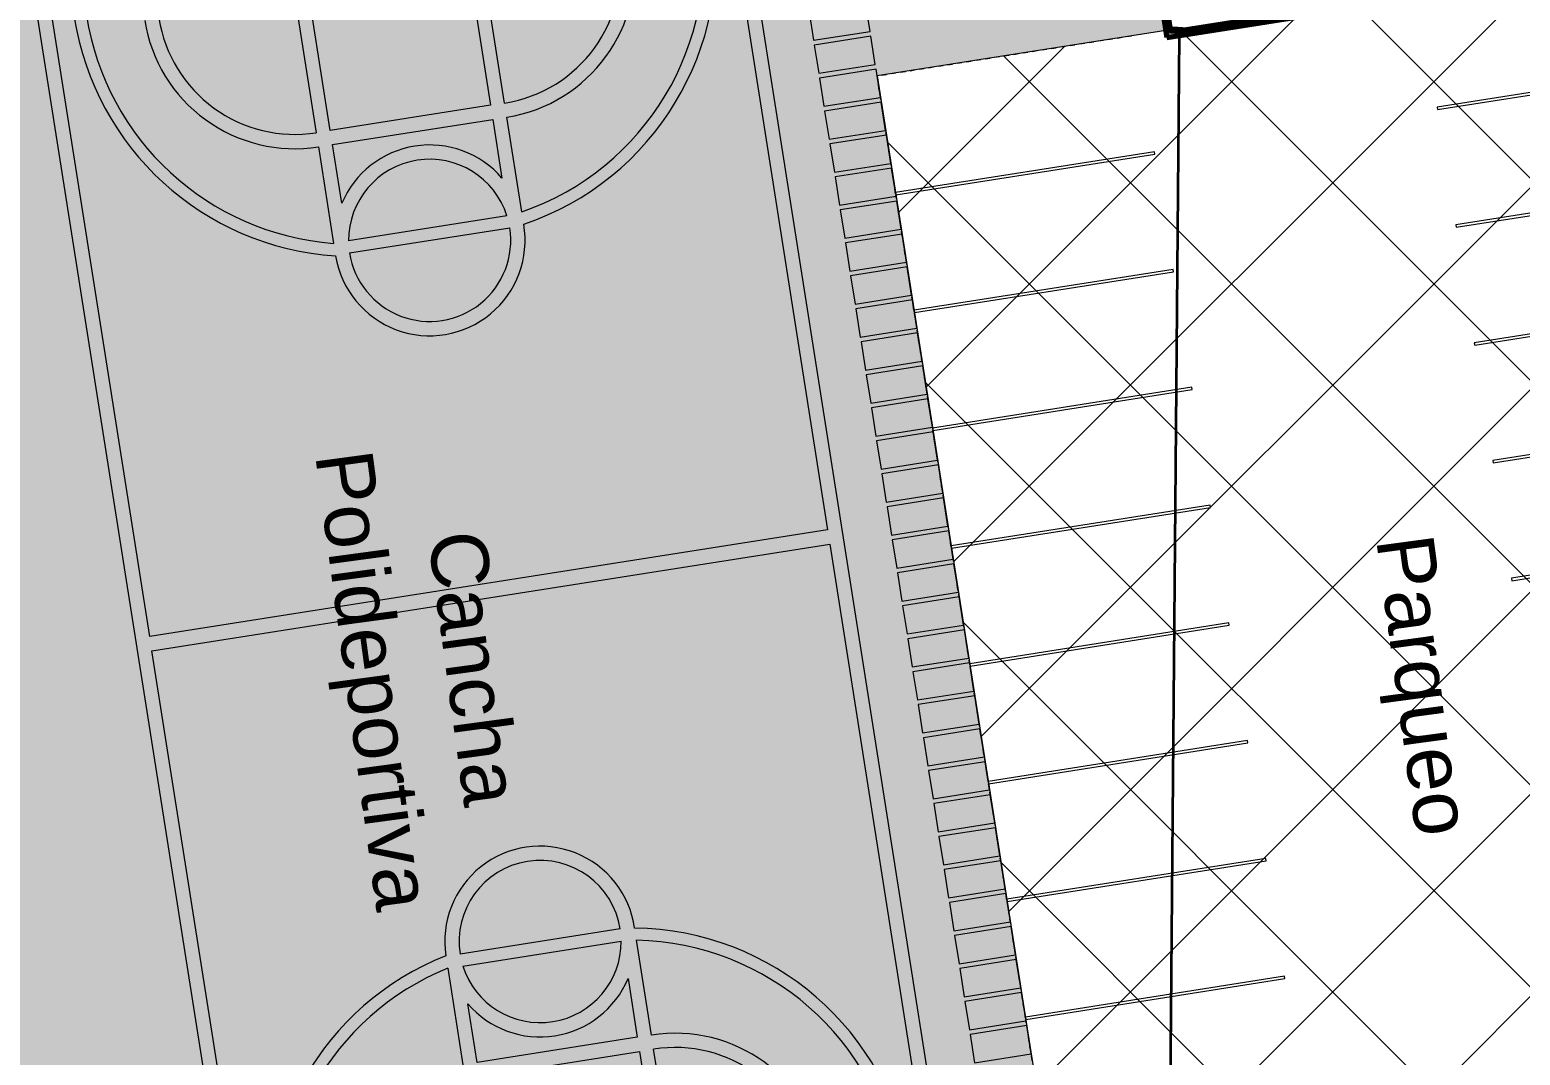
# Model space of a CAD drawing. Header units: metres. Extents: x -490 to 202, y -217 to 332.
# Drawn here: x -93.03 to -61.78, y 17.75 to 39.25 of the extents above; entities that cross this region are included whole.
import ezdxf

# ---------------------------------------------------------------- set-up
doc = ezdxf.new("R2010")
doc.units = ezdxf.units.M
doc.linetypes.add('IMPORT-Trazo', pattern=[0.00635, 0.003175, -0.003175])
doc.linetypes.add('Trazo', pattern=[0.00635, 0.003175, -0.003175])
for name, color, linetype, lineweight, true_color in [('A-DETL', 94, 'Continuous', 9, 0x00a600), ('A-FLOR', 194, 'Continuous', 25, 0x5200a5), ('Amenidades_dwg', 8, 'Continuous', 9, 0x767676)]:
    doc.layers.add(name, color=color, linetype=linetype, lineweight=lineweight, true_color=true_color)
for name, color, linetype, lineweight in [('A-DETL-GENF', 7, 'Continuous', 9), ('A-DETL-GENF-HDLN', 7, 'Trazo', 9), ('A-DETL-THIN', 7, 'Continuous', 9), ('A-GENM', 7, 'Continuous', 9), ('G-ANNO-TEXT', 7, 'Continuous', 9)]:
    doc.layers.add(name, color=color, linetype=linetype, lineweight=lineweight)
doc.layers.add('CUANT MURO PERIMETRAL H2.10', color=4, linetype='Continuous')
doc.styles.add('Arial_2', font='arial.ttf', dxfattribs={"height": 1.2})

# ---------------------------------------------------------------- blocks, each defined once
blk = doc.blocks.new('Amenidades_dwg_Cancha Polideportiva - Cancha Polideportiva-1684638-Planimetría general-1839762-PLANTA DE MURO PERIMETRAL')
at = {"layer": 'A-GENM'}
for p, q in [((-7.692, 2.103), (-9.741, 2.103)), ((9.741, 2.103), (7.692, 2.103)), ((13.695, 2.103), (10.041, 2.103)), ((-7.696, 1.784), (-7.696, -1.578)), ((-7.441, -1.597), (-7.441, 1.803)), ((7.441, 1.803), (7.441, -1.597)), ((7.696, -1.578), (7.696, 1.784)), ((-13.695, -1.897), (-10.041, -1.897)), ((-9.741, -1.897), (-7.73, -1.897)), ((7.73, -1.897), (9.741, -1.897)), ((10.041, -1.897), (13.695, -1.897))]:
    blk.add_line(p, q, dxfattribs=at)
at = {"layer": 'A-GENM', "flags": 128}
blk.add_lwpolyline([(-14, -7.5), (14, -7.5), (14, 7.5), (-14, 7.5)], close=True, dxfattribs=at)
for points in [[(-13.695, 0.05), (-13.695, 7.195), (-0.155, 7.195), (-0.155, -7.194), (-13.695, -7.194), (-13.695, -0.05)], [(13.695, -0.05), (13.695, -7.195), (0.15, -7.195), (0.15, 7.195), (13.695, 7.195), (13.695, 0.05)], [(-13.695, 1.803), (-10.041, 1.803), (-10.041, -1.597), (-13.695, -1.597)], [(-8.495, -1.597), (-9.741, -1.597), (-9.741, 1.803), (-8.495, 1.803)], [(8.495, 1.803), (9.741, 1.803), (9.741, -1.597), (8.495, -1.597)], [(13.695, -1.597), (10.041, -1.597), (10.041, 1.803), (13.695, 1.803)]]:
    blk.add_lwpolyline(points, dxfattribs=at)
at = {"layer": 'A-GENM'}
for centre, radius, start, end in [((-13.217, 0.803), 5.933, 12.657, 90), ((13.217, 0.803), 5.933, 90, 167.343), ((-13.217, 0.803), 5.676, 13.2408, 90), ((13.217, 0.803), 5.676, 90, 166.7592), ((12.923, 2.103), 3.182, 90, 180), ((12.923, 2.103), 2.882, 90, 180), ((-7.441, 0.103), 2, 269.2029, 89.6316), ((7.441, 0.103), 2, 90.3684, 270.7971), ((-7.441, 0.103), 2, 121.7883, 238.2117), ((-7.441, 0.103), 1.7, 98.613, 261.387), ((-7.441, 0.103), 1.7, 270, 90), ((7.441, 0.103), 1.7, 90, 270), ((7.441, 0.103), 1.7, 278.613, 81.387), ((7.441, 0.103), 2, 301.7883, 58.2117), ((-13.317, -0.897), 5.933, 270, 350.2981), ((-13.317, -0.897), 5.676, 270, 349.8522), ((-12.923, -1.897), 2.882, 270, 360), ((-12.923, -1.897), 3.182, 270, 360), ((13.317, -0.897), 5.933, 189.7019, 270), ((13.317, -0.897), 5.676, 190.1478, 270), ((12.923, -1.897), 3.182, 180, 270), ((12.923, -1.897), 2.882, 180, 270)]:
    blk.add_arc(centre, radius, start, end, dxfattribs=at)
blk = doc.blocks.new('Amenidades_dwg_Detalle repetido - Módulo de parqueo 4_80x2_50 - -952398-Planimetría general-1839771-PLANTA DE MURO PERIMETRAL')
at = {"layer": 'A-DETL-GENF'}
for p, q in [((2.525, 0), (2.525, 5.35)), ((5.025, 0), (5.025, 5.35)), ((7.525, 0), (7.525, 5.35)), ((10.025, 0), (10.025, 5.35)), ((12.525, 0), (12.525, 5.35))]:
    blk.add_line(p, q, dxfattribs=at)
at = {"layer": 'A-DETL-GENF', "flags": 128}
for points in [[(2.475, 5.35), (2.475, 0), (2.525, 0)], [(4.975, 5.35), (4.975, 0), (5.025, 0)], [(7.475, 5.35), (7.475, 0), (7.525, 0)], [(9.975, 5.35), (9.975, 0), (10.025, 0)], [(12.475, 5.35), (12.475, 0), (12.525, 0)]]:
    blk.add_lwpolyline(points, dxfattribs=at)
blk = doc.blocks.new('Amenidades_dwg_Detalle repetido - Módulo de parqueo 4_80x2_50 - -V9-Planimetría general-1839772-PLANTA DE MURO PERIMETRAL')
at = {"layer": 'A-DETL-GENF', "flags": 128}
for points in [[(5.025, 0), (5.025, 5.5), (4.975, 5.5), (4.975, 0)], [(7.525, 0), (7.525, 5.5), (7.475, 5.5), (7.475, 0)], [(10.025, 0), (10.025, 5.5), (9.975, 5.5), (9.975, 0)], [(12.525, 0), (12.525, 5.5), (12.475, 5.5), (12.475, 0)], [(15.025, 0), (15.025, 5.5), (14.975, 5.5), (14.975, 0)], [(17.525, 0), (17.525, 5.5), (17.475, 5.5), (17.475, 0)], [(20.025, 0), (20.025, 5.5), (19.975, 5.5), (19.975, 0)], [(22.525, 0), (22.525, 5.5), (22.475, 5.5), (22.475, 0)]]:
    blk.add_lwpolyline(points, close=True, dxfattribs=at)
at = {"layer": 'A-DETL-GENF-HDLN', "linetype": 'IMPORT-Trazo'}
for p, q in [((2.5, 5.5), (4.975, 5.5)), ((5, 5.5), (7.475, 5.5)), ((7.5, 5.5), (9.975, 5.5)), ((10, 5.5), (12.475, 5.5)), ((12.5, 5.5), (14.975, 5.5)), ((15, 5.5), (17.475, 5.5)), ((17.5, 5.5), (19.975, 5.5)), ((20, 5.5), (22.475, 5.5))]:
    blk.add_line(p, q, dxfattribs=at)
at = {"layer": 'A-DETL-GENF-HDLN', "linetype": 'IMPORT-Trazo', "flags": 128}
blk.add_lwpolyline([(22.5, 5.5), (25, 5.5), (25, 0)], dxfattribs=at)
blk = doc.blocks.new('Amenidades_dwg-1839743-PLANTA DE MURO PERIMETRAL')
at = {"layer": 'A-FLOR', "color": 7, "lineweight": 9, "flags": 128}
for points in [[(-76.693, 39.622), (-76.6, 39.029), (-75.415, 39.216), (-75.508, 39.809)], [(-76.584, 38.93), (-76.491, 38.338), (-75.306, 38.524), (-75.399, 39.117)], [(-76.475, 38.239), (-76.382, 37.646), (-75.197, 37.833), (-75.29, 38.426)], [(-76.367, 37.547), (-76.273, 36.955), (-75.088, 37.141), (-75.181, 37.734)], [(-76.258, 36.856), (-76.164, 36.263), (-74.979, 36.45), (-75.072, 37.043)], [(-76.04, 35.473), (-75.946, 34.88), (-74.761, 35.067), (-74.854, 35.66)], [(-75.931, 34.782), (-75.837, 34.189), (-74.652, 34.376), (-74.745, 34.968)], [(-75.822, 34.09), (-75.729, 33.497), (-74.543, 33.684), (-74.636, 34.277)], [(-75.604, 32.707), (-75.511, 32.114), (-74.325, 32.301), (-74.419, 32.894)], [(-75.495, 32.016), (-75.402, 31.423), (-74.216, 31.61), (-74.31, 32.202)], [(-75.386, 31.324), (-75.293, 30.731), (-74.107, 30.918), (-74.201, 31.511)], [(-75.277, 30.633), (-75.184, 30.04), (-73.998, 30.227), (-74.092, 30.819)], [(-75.168, 29.941), (-75.075, 29.349), (-73.89, 29.535), (-73.983, 30.128)], [(-75.059, 29.25), (-74.966, 28.657), (-73.781, 28.844), (-73.874, 29.437)], [(-74.841, 27.867), (-74.748, 27.274), (-73.563, 27.461), (-73.656, 28.054)], [(-74.733, 27.175), (-74.639, 26.583), (-73.454, 26.769), (-73.547, 27.362)], [(-74.624, 26.484), (-74.53, 25.891), (-73.345, 26.078), (-73.438, 26.671)], [(-74.406, 25.101), (-74.312, 24.508), (-73.127, 24.695), (-73.22, 25.288)], [(-74.297, 24.409), (-74.203, 23.817), (-73.018, 24.004), (-73.111, 24.596)], [(-74.079, 23.027), (-73.986, 22.434), (-72.8, 22.621), (-72.894, 23.213)], [(-73.97, 22.335), (-73.877, 21.742), (-72.691, 21.929), (-72.785, 22.522)], [(-73.861, 21.644), (-73.768, 21.051), (-72.582, 21.238), (-72.676, 21.83)], [(-73.643, 20.261), (-73.55, 19.668), (-72.364, 19.855), (-72.458, 20.447)], [(-73.534, 19.569), (-73.441, 18.976), (-72.256, 19.163), (-72.349, 19.756)], [(-73.316, 18.186), (-73.223, 17.594), (-72.038, 17.78), (-72.131, 18.373)]]:
    blk.add_lwpolyline(points, close=True, dxfattribs=at)
for points in [[(-74.883, 35.839), (-74.963, 36.351), (-76.149, 36.164), (-76.055, 35.572), (-74.87, 35.759), (-74.875, 35.79)], [(-74.494, 33.369), (-74.528, 33.585), (-75.713, 33.399), (-75.62, 32.806), (-74.434, 32.993), (-74.486, 33.32)], [(-73.715, 28.43), (-73.765, 28.745), (-74.95, 28.558), (-74.857, 27.966), (-73.672, 28.152), (-73.708, 28.381)], [(-73.326, 25.961), (-73.329, 25.979), (-74.515, 25.792), (-74.421, 25.2), (-73.236, 25.386), (-73.319, 25.911)], [(-72.937, 23.491), (-73.002, 23.905), (-74.188, 23.718), (-74.094, 23.125), (-72.909, 23.312), (-72.93, 23.442)], [(-72.548, 21.022), (-72.567, 21.139), (-73.752, 20.952), (-73.659, 20.359), (-72.473, 20.546), (-72.541, 20.972)], [(-72.159, 18.552), (-72.24, 19.064), (-73.425, 18.878), (-73.332, 18.285), (-72.147, 18.472), (-72.151, 18.503)]]:
    blk.add_lwpolyline(points, dxfattribs=at)
for name, p, rotation in [('Amenidades_dwg_Cancha Polideportiva - Cancha Polideportiva-1684638-Planimetría general-1839762-PLANTA DE MURO PERIMETRAL', (-83.389, 27.501), 98.95276774337444), ('Amenidades_dwg_Detalle repetido - Módulo de parqueo 4_80x2_50 - -952398-Planimetría general-1839771-PLANTA DE MURO PERIMETRAL', (-63.908, 40.073), 278.9527677433745), ('Amenidades_dwg_Detalle repetido - Módulo de parqueo 4_80x2_50 - -V9-Planimetría general-1839772-PLANTA DE MURO PERIMETRAL', (-65.944, 14.444), 98.95276774337451)]:
    blk.add_blockref(name, p, dxfattribs=dict(rotation=rotation))

msp = doc.modelspace()

# ---------------------------------------------------------------- hatches: boundary and pattern name
at = {"layer": 'A-DETL-GENF', "true_color": 0x00ffff}
h = msp.add_hatch(color=4, dxfattribs=at)
h.paths.add_polyline_path([(105.222, -46.357), (122.044, -38.544), (121.981, -38.408), (105.295, -46.157), (103.289, -41.838), (98.136, -41.563), (99.098, -23.589), (-20.032, -17.217), (-20.993, -35.193), (-45.109, -33.904), (-45.109, -34.054), (-20.852, -35.351), (-19.89, -17.375), (98.94, -23.731), (97.979, -41.704), (103.191, -41.983), (104.448, -44.691)])
h.paths.add_polyline_path([(-49.96, -33.794), (-48.991, -15.668), (-80.475, -13.984), (-80.624, -13.134), (-80.815, -12.293), (-81.049, -11.462), (-81.324, -10.644), (-81.64, -9.841), (-81.813, -9.445), (-81.95, -9.507), (-81.609, -10.316), (-81.309, -11.141), (-81.053, -11.981), (-80.841, -12.832), (-80.673, -13.694), (-80.605, -14.127), (-49.148, -15.81), (-50.11, -33.786)])
h.paths.add_polyline_path([(-104.928, -26.815), (-93.033, -19.484), (-93.5, -19.151), (-93.515, -19.119), (-93.652, -19.181), (-93.62, -19.249), (-93.304, -19.475), (-104.873, -26.605), (-114.811, -8.823), (-114.945, -8.891), (-107.257, -22.647)])
h.paths.add_polyline_path([(-94.477, -17.359), (-94.34, -17.297), (-97.107, -11.186), (-97.244, -11.248), (-95.077, -16.034)])
h.paths.add_polyline_path([(-113.285, 7.927), (-113.135, 7.936), (-113.198, 8.336), (-113.348, 8.323), (-113.331, 8.215)])
h.paths.add_polyline_path([(-113.371, 8.472), (-113.221, 8.485), (-121.797, 62.923), (-74.127, 70.433), (-69.189, 39.09), (-58.6, 40.758), (-54.752, 16.334), (-60.185, 15.478), (-59.976, 14.149), (-58.189, 11.141), (-58.016, 11.145), (-59.832, 14.201), (-60.013, 15.353), (-54.58, 16.209), (-58.475, 40.929), (-69.064, 39.261), (-74.002, 70.604), (-121.969, 63.048), (-113.521, 9.423)])
h.paths.add_polyline_path([(65.881, 38.428), (82.984, 46.371), (76.411, 60.595), (59.281, 52.639), (62.574, 45.547), (62.71, 45.61), (59.48, 52.566), (76.338, 60.396), (82.785, 46.444), (65.954, 38.627), (63.553, 43.797), (63.417, 43.733), (64.52, 41.358)])
h.paths.add_polyline_path([(-239.123, 228.663), (-231.116, 230.391), (-231.147, 230.538), (-239.044, 228.834), (-251.485, 252.325), (-231.634, 255.506), (-226.464, 231.548), (-229.192, 230.959), (-229.161, 230.813), (-226.286, 231.433), (-231.517, 255.676), (-251.716, 252.44), (-246.123, 241.88)])
at = {"layer": 'A-DETL-GENF', "true_color": 0xffe8f3}
msp.add_hatch(color=7, dxfattribs=at).paths.add_polyline_path([(-113.262, 7.778), (-74.817, 10.147), (-71.373, 10.356), (-76.917, 10.147), (-83.543, 9.758), (-88.023, 9.861), (-89.635, 11.289), (-89.635, 11.489), (-89.435, 11.48), (-89.435, 11.312), (-87.965, 10.01), (-83.54, 9.908), (-76.694, 10.305), (-70.895, 10.525), (-75.263, 38.285), (-69.212, 39.238), (-74.127, 70.433), (-121.797, 62.923), (-113.221, 8.485), (-102.306, 9.427), (-94.223, 10.913), (-94.185, 11.101), (-94.232, 11.101), (-94.229, 11.301), (-94.032, 11.297), (-94.043, 11.046), (-94.097, 10.773), (-102.326, 9.272), (-113.198, 8.336), (-113.135, 7.936), (-113.285, 7.927)])
at = {"layer": 'A-DETL-GENF', "true_color": 0x004000}
h = msp.add_hatch(dxfattribs=at)
h.set_pattern_fill('FP_1', color=98, style=0, pattern_type=2)
h.set_pattern_definition([(45, (0, 0), (-2.11991, 2.11991), []), (135, (0, 0), (-2.11991, -2.11991), [])])
h.paths.add_polyline_path([(-65.986, 10.656), (-61.116, 10.937), (-57.741, 11.006), (-57.899, 11.022), (-58.055, 11.051), (-58.209, 11.092), (-58.359, 11.145), (-58.505, 11.209), (-58.645, 11.286), (-58.778, 11.373), (-58.904, 11.47), (-59.022, 11.577), (-59.134, 11.698), (-59.23, 11.818), (-59.319, 11.95), (-59.397, 12.088), (-59.464, 12.233), (-59.52, 12.382), (-59.581, 12.623), (-59.594, 12.691), (-59.769, 13.801), (-59.976, 14.149), (-60.185, 15.478), (-54.752, 16.334), (-58.6, 40.758), (-69.189, 39.09), (-69.212, 39.238), (-75.268, 38.284), (-71.373, 13.564), (-66.124, 14.391), (-65.722, 11.776), (-65.727, 11.485), (-65.773, 11.197), (-65.86, 10.919), (-65.919, 10.785)])

# ---------------------------------------------------------------- linework, layer by layer
at = {"layer": 'A-DETL', "color": 30, "lineweight": 35, "true_color": 0xfd9f02}
msp.add_line((-69.168, 10.623), (-68.928, 39.131), dxfattribs=at)
at = {"layer": 'A-DETL-THIN', "color": 4, "lineweight": 70, "true_color": 0x00ffff}
for p, q in [((-74.127, 70.433), (-69.189, 39.09)), ((-69.189, 39.09), (-58.6, 40.758))]:
    msp.add_line(p, q, dxfattribs=at)
at = {"layer": 'A-DETL-THIN'}
for p, q in [((-69.212, 39.238), (-75.268, 38.284)), ((-75.268, 38.284), (-71.373, 13.564))]:
    msp.add_line(p, q, dxfattribs=at)
at = {"layer": 'CUANT MURO PERIMETRAL H2.10', "const_width": 0.15}
msp.add_lwpolyline([(-58.103, 11.143), (-59.775, 13.959), (-59.906, 14.189), (-60.088, 15.342), (-59.789, 15.465), (-54.666, 16.272), (-58.537, 40.844), (-68.806, 39.226), (-69.138, 39.249), (-74.064, 70.519), (-121.883, 62.985), (-113.297, 8.483)], dxfattribs=at)

# ---------------------------------------------------------------- block references
at = {"layer": 'Amenidades_dwg', "color": 18, "true_color": 0x260000}
msp.add_blockref('Amenidades_dwg-1839743-PLANTA DE MURO PERIMETRAL', (0, 0), dxfattribs=at)

# ---------------------------------------------------------------- texts
at = {"layer": 'G-ANNO-TEXT', "char_height": 1.2, "attachment_point": 1, "rotation": 277.6814, "style": 'Arial_2'}
for s, insert, width in [('Polideportiva', (-85.863, 30.499), 12.42616), ('Cancha ', (-83.5, 28.815), 8.17721), ('Parqueo', (-63.617, 28.73), 8.09704)]:
    msp.add_mtext(s, dxfattribs=dict(at, insert=insert, width=width))

doc.saveas('drawing.dxf')
